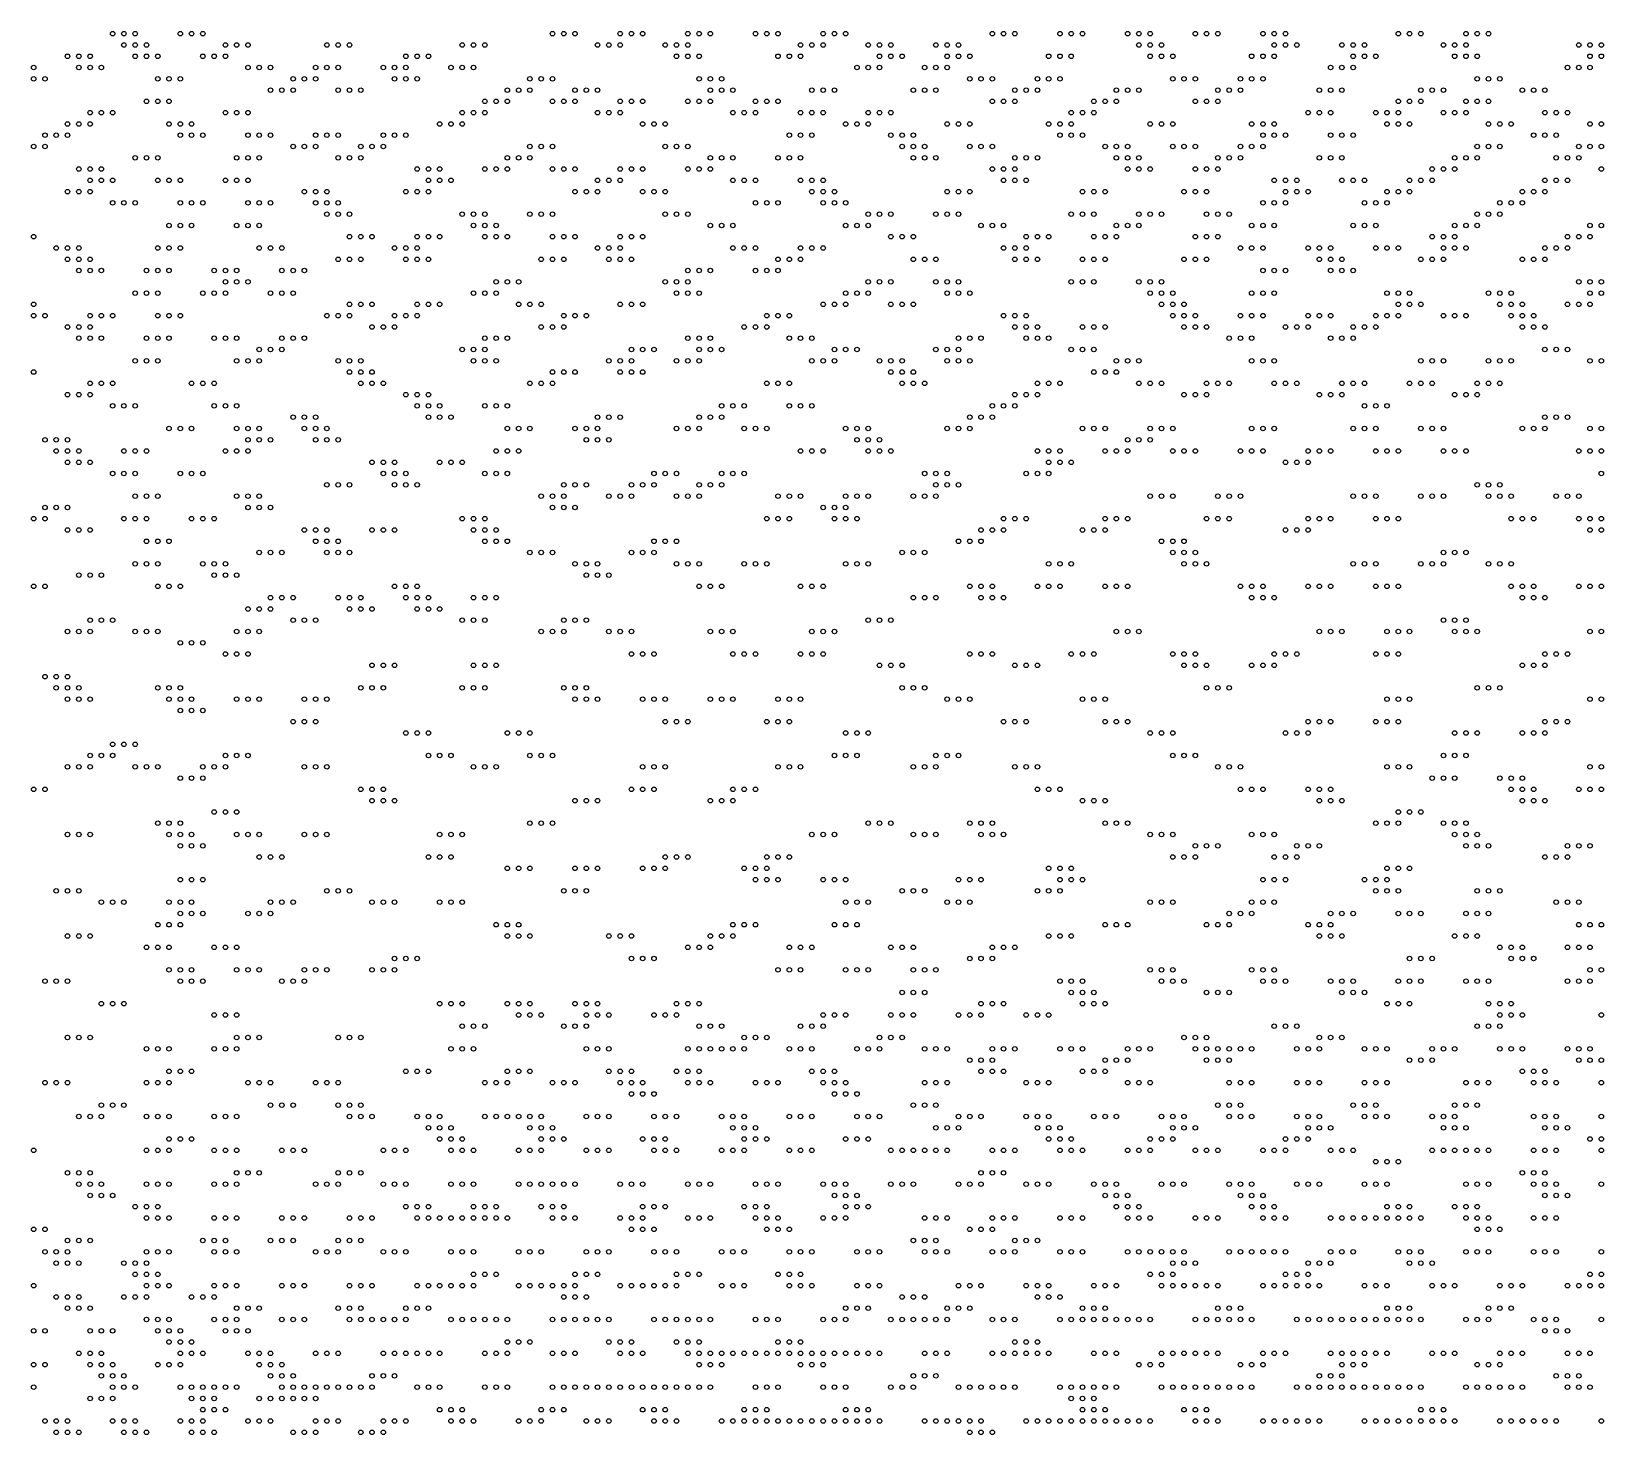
# Model space of a CAD drawing. Header units: millimetres. Extents: x 0 to 280, y 1 to 500.
# Drawn here: x -0.2 to 139.2, y 125.8 to 250.2 of the extents above; entities that cross this region are included whole.
import ezdxf

# ---------------------------------------------------------------- set-up
doc = ezdxf.new("R2010")
doc.units = ezdxf.units.MM
doc.layers.get('0').update_dxf_attribs({"linetype": 'CONTINUOUS'})

msp = doc.modelspace()

# ---------------------------------------------------------------- linework, layer by layer
for centre in [(7, 250), (8, 250), (9, 250), (13, 250), (14, 250), (15, 250), (46, 250), (47, 250), (48, 250), (52, 250), (53, 250), (54, 250), (58, 250), (59, 250), (60, 250), (64, 250), (65, 250), (66, 250), (70, 250), (71, 250), (72, 250), (85, 250), (86, 250), (87, 250), (91, 250), (92, 250), (93, 250), (97, 250), (98, 250), (99, 250), (103, 250), (104, 250), (105, 250), (109, 250), (110, 250), (111, 250), (121, 250), (122, 250), (123, 250), (127, 250), (128, 250), (129, 250), (3, 248), (4, 248), (5, 248), (8, 249), (9, 249), (9, 248), (10, 249), (10, 248), (11, 248), (15, 248), (16, 248), (17, 249), (17, 248), (18, 249), (19, 249), (26, 249), (27, 249), (28, 249), (33, 248), (34, 248), (35, 248), (38, 249), (39, 249), (40, 249), (50, 249), (51, 249), (52, 249), (56, 249), (57, 249), (57, 248), (58, 249), (58, 248), (59, 248), (66, 248), (67, 248), (68, 249), (68, 248), (69, 249), (70, 249), (74, 249), (75, 249), (75, 248), (76, 249), (76, 248), (77, 248), (80, 249), (81, 249), (81, 248), (82, 249), (82, 248), (83, 248), (90, 248), (91, 248), (92, 248), (98, 249), (99, 249), (99, 248), (100, 249), (100, 248), (101, 248), (108, 248), (109, 248), (110, 249), (110, 248), (111, 249), (112, 249), (116, 249), (117, 249), (117, 248), (118, 249), (118, 248), (119, 248), (125, 249), (126, 249), (126, 248), (127, 249), (127, 248), (128, 248), (137, 249), (138, 249), (138, 248), (139, 249), (139, 248), (0, 247), (4, 247), (5, 247), (6, 247), (19, 247), (20, 247), (21, 247), (25, 247), (26, 247), (27, 247), (31, 247), (32, 247), (33, 247), (37, 247), (38, 247), (39, 247), (73, 247), (74, 247), (75, 247), (79, 247), (80, 247), (81, 247), (115, 247), (116, 247), (117, 247), (136, 247), (137, 247), (138, 247), (0, 246), (1, 246), (11, 246), (12, 246), (13, 246), (23, 246), (24, 246), (25, 246), (32, 246), (33, 246), (34, 246), (44, 246), (45, 246), (46, 246), (59, 246), (60, 246), (61, 246), (83, 246), (84, 246), (85, 246), (89, 246), (90, 246), (91, 246), (101, 246), (102, 246), (103, 246), (107, 246), (108, 246), (109, 246), (128, 246), (129, 246), (130, 246), (10, 244), (11, 244), (12, 244), (21, 245), (22, 245), (23, 245), (27, 245), (28, 245), (29, 245), (40, 244), (41, 244), (42, 245), (42, 244), (43, 245), (44, 245), (46, 244), (47, 244), (48, 245), (48, 244), (49, 245), (50, 245), (52, 244), (53, 244), (54, 244), (58, 244), (59, 244), (60, 245), (60, 244), (61, 245), (62, 245), (64, 244), (65, 244), (66, 244), (69, 245), (70, 245), (71, 245), (78, 245), (79, 245), (80, 245), (85, 244), (86, 244), (87, 245), (87, 244), (88, 245), (89, 245), (94, 244), (95, 244), (96, 245), (96, 244), (97, 245), (98, 245), (103, 244), (104, 244), (105, 245), (105, 244), (106, 245), (107, 245), (114, 245), (115, 245), (116, 245), (121, 244), (122, 244), (123, 245), (123, 244), (124, 245), (125, 245), (127, 244), (128, 244), (129, 244), (132, 245), (133, 245), (134, 245), (5, 243), (6, 243), (7, 243), (17, 243), (18, 243), (19, 243), (38, 243), (39, 243), (40, 243), (50, 243), (51, 243), (52, 243), (62, 243), (63, 243), (64, 243), (68, 243), (69, 243), (70, 243), (74, 243), (75, 243), (76, 243), (92, 243), (93, 243), (94, 243), (113, 243), (114, 243), (115, 243), (119, 243), (120, 243), (121, 243), (125, 243), (126, 243), (127, 243), (134, 243), (135, 243), (136, 243), (1, 241), (2, 241), (3, 242), (3, 241), (4, 242), (5, 242), (12, 242), (13, 242), (13, 241), (14, 242), (14, 241), (15, 241), (19, 241), (20, 241), (21, 241), (25, 241), (26, 241), (27, 241), (31, 241), (32, 241), (33, 241), (36, 242), (37, 242), (38, 242), (54, 242), (55, 242), (56, 242), (67, 241), (68, 241), (69, 241), (72, 242), (73, 242), (74, 242), (76, 241), (77, 241), (78, 241), (81, 242), (82, 242), (83, 242), (90, 242), (91, 242), (91, 241), (92, 242), (92, 241), (93, 241), (99, 242), (100, 242), (101, 242), (108, 242), (109, 242), (109, 241), (110, 242), (110, 241), (111, 241), (115, 241), (116, 241), (117, 241), (120, 242), (121, 242), (122, 242), (129, 242), (130, 242), (131, 242), (133, 241), (134, 241), (135, 241), (138, 242), (139, 242), (0, 240), (1, 240), (23, 240), (24, 240), (25, 240), (29, 240), (30, 240), (31, 240), (44, 240), (45, 240), (46, 240), (56, 240), (57, 240), (58, 240), (77, 240), (78, 240), (79, 240), (83, 240), (84, 240), (85, 240), (95, 240), (96, 240), (97, 240), (101, 240), (102, 240), (103, 240), (107, 240), (108, 240), (109, 240), (128, 240), (129, 240), (130, 240), (137, 240), (138, 240), (139, 240), (9, 239), (10, 239), (11, 239), (18, 239), (19, 239), (20, 239), (27, 239), (28, 239), (29, 239), (42, 239), (43, 239), (44, 239), (60, 239), (61, 239), (62, 239), (66, 239), (67, 239), (68, 239), (78, 239), (79, 239), (80, 239), (87, 239), (88, 239), (89, 239), (96, 239), (97, 239), (98, 239), (105, 239), (106, 239), (107, 239), (114, 239), (115, 239), (116, 239), (126, 239), (127, 239), (128, 239), (135, 239), (136, 239), (137, 239), (4, 238), (5, 238), (5, 237), (6, 238), (6, 237), (7, 237), (11, 237), (12, 237), (13, 237), (17, 237), (18, 237), (19, 237), (34, 238), (35, 238), (35, 237), (36, 238), (36, 237), (37, 237), (40, 238), (41, 238), (42, 238), (46, 238), (47, 238), (48, 238), (50, 237), (51, 237), (52, 238), (52, 237), (53, 238), (54, 238), (58, 238), (59, 238), (60, 238), (62, 237), (63, 237), (64, 237), (68, 237), (69, 237), (70, 237), (85, 238), (86, 238), (86, 237), (87, 238), (87, 237), (88, 237), (97, 238), (98, 238), (99, 238), (103, 238), (104, 238), (105, 238), (110, 237), (111, 237), (112, 237), (116, 237), (117, 237), (118, 237), (122, 237), (123, 237), (124, 238), (124, 237), (125, 238), (126, 238), (134, 237), (135, 237), (136, 237), (139, 238), (3, 236), (4, 236), (5, 236), (24, 236), (25, 236), (26, 236), (33, 236), (34, 236), (35, 236), (48, 236), (49, 236), (50, 236), (54, 236), (55, 236), (56, 236), (69, 236), (70, 236), (71, 236), (81, 236), (82, 236), (83, 236), (93, 236), (94, 236), (95, 236), (102, 236), (103, 236), (104, 236), (111, 236), (112, 236), (113, 236), (120, 236), (121, 236), (122, 236), (132, 236), (133, 236), (134, 236), (7, 235), (8, 235), (9, 235), (13, 235), (14, 235), (15, 235), (19, 235), (20, 235), (21, 235), (25, 235), (26, 235), (26, 234), (27, 235), (27, 234), (28, 234), (38, 234), (39, 234), (40, 234), (44, 234), (45, 234), (46, 234), (56, 234), (57, 234), (58, 234), (64, 235), (65, 235), (66, 235), (70, 235), (71, 235), (72, 235), (74, 234), (75, 234), (76, 234), (80, 234), (81, 234), (82, 234), (92, 234), (93, 234), (94, 234), (98, 234), (99, 234), (100, 234), (104, 234), (105, 234), (106, 234), (109, 235), (110, 235), (111, 235), (118, 235), (119, 235), (120, 235), (128, 234), (129, 234), (130, 235), (130, 234), (131, 235), (132, 235), (12, 233), (13, 233), (14, 233), (18, 233), (19, 233), (20, 233), (39, 233), (40, 233), (41, 233), (60, 233), (61, 233), (62, 233), (72, 233), (73, 233), (74, 233), (84, 233), (85, 233), (86, 233), (96, 233), (97, 233), (98, 233), (108, 233), (109, 233), (110, 233), (117, 233), (118, 233), (119, 233), (126, 233), (127, 233), (128, 233), (138, 233), (139, 233), (0, 232), (28, 232), (29, 232), (30, 232), (34, 232), (35, 232), (36, 232), (40, 232), (41, 232), (42, 232), (46, 232), (47, 232), (48, 232), (52, 232), (53, 232), (54, 232), (76, 232), (77, 232), (78, 232), (88, 232), (89, 232), (90, 232), (94, 232), (95, 232), (96, 232), (103, 232), (104, 232), (105, 232), (124, 232), (125, 232), (126, 232), (136, 232), (137, 232), (138, 232), (2, 231), (3, 231), (3, 230), (4, 231), (4, 230), (5, 230), (11, 231), (12, 231), (13, 231), (20, 231), (21, 231), (22, 231), (27, 230), (28, 230), (29, 230), (32, 231), (33, 231), (33, 230), (34, 231), (34, 230), (35, 230), (45, 230), (46, 230), (47, 230), (50, 231), (51, 231), (51, 230), (52, 231), (52, 230), (53, 230), (62, 231), (63, 231), (64, 231), (66, 230), (67, 230), (68, 231), (68, 230), (69, 231), (70, 231), (78, 230), (79, 230), (80, 230), (86, 231), (87, 231), (87, 230), (88, 231), (88, 230), (89, 230), (93, 230), (94, 230), (95, 230), (102, 230), (103, 230), (104, 230), (107, 231), (108, 231), (109, 231), (113, 231), (114, 231), (114, 230), (115, 231), (115, 230), (116, 230), (119, 231), (120, 231), (121, 231), (123, 230), (124, 230), (125, 231), (125, 230), (126, 231), (127, 231), (132, 230), (133, 230), (134, 231), (134, 230), (135, 231), (136, 231), (4, 229), (5, 229), (6, 229), (10, 229), (11, 229), (12, 229), (16, 229), (17, 229), (18, 229), (22, 229), (23, 229), (24, 229), (58, 229), (59, 229), (60, 229), (64, 229), (65, 229), (66, 229), (109, 229), (110, 229), (111, 229), (115, 229), (116, 229), (117, 229), (17, 228), (18, 228), (19, 228), (41, 228), (42, 228), (43, 228), (56, 228), (57, 228), (58, 228), (74, 228), (75, 228), (76, 228), (80, 228), (81, 228), (82, 228), (92, 228), (93, 228), (94, 228), (98, 228), (99, 228), (100, 228), (137, 228), (138, 228), (139, 228), (0, 226), (9, 227), (10, 227), (11, 227), (15, 227), (16, 227), (17, 227), (21, 227), (22, 227), (23, 227), (28, 226), (29, 226), (30, 226), (34, 226), (35, 226), (36, 226), (39, 227), (40, 227), (41, 227), (43, 226), (44, 226), (45, 226), (52, 226), (53, 226), (54, 226), (57, 227), (58, 227), (59, 227), (70, 226), (71, 226), (72, 227), (72, 226), (73, 227), (74, 227), (76, 226), (77, 226), (78, 226), (81, 227), (82, 227), (83, 227), (99, 227), (100, 227), (100, 226), (101, 227), (101, 226), (102, 226), (108, 227), (109, 227), (110, 227), (120, 227), (121, 227), (121, 226), (122, 227), (122, 226), (123, 226), (129, 227), (130, 227), (130, 226), (131, 227), (131, 226), (132, 226), (136, 226), (137, 226), (138, 227), (138, 226), (139, 227), (0, 225), (1, 225), (5, 225), (6, 225), (7, 225), (11, 225), (12, 225), (13, 225), (26, 225), (27, 225), (28, 225), (32, 225), (33, 225), (34, 225), (47, 225), (48, 225), (49, 225), (65, 225), (66, 225), (67, 225), (86, 225), (87, 225), (88, 225), (101, 225), (102, 225), (103, 225), (107, 225), (108, 225), (109, 225), (113, 225), (114, 225), (115, 225), (119, 225), (120, 225), (121, 225), (125, 225), (126, 225), (127, 225), (131, 225), (132, 225), (133, 225), (3, 224), (4, 224), (4, 223), (5, 224), (5, 223), (6, 223), (10, 223), (11, 223), (12, 223), (16, 223), (17, 223), (18, 223), (22, 223), (23, 223), (24, 223), (30, 224), (31, 224), (32, 224), (40, 223), (41, 223), (42, 223), (45, 224), (46, 224), (47, 224), (58, 223), (59, 223), (60, 223), (63, 224), (64, 224), (65, 224), (67, 223), (68, 223), (69, 223), (82, 223), (83, 223), (84, 223), (87, 224), (88, 224), (88, 223), (89, 224), (89, 223), (90, 223), (93, 224), (94, 224), (95, 224), (102, 224), (103, 224), (104, 224), (106, 223), (107, 223), (108, 223), (111, 224), (112, 224), (113, 224), (115, 223), (116, 223), (117, 224), (117, 223), (118, 224), (119, 224), (132, 224), (133, 224), (134, 224), (20, 222), (21, 222), (22, 222), (38, 222), (39, 222), (40, 222), (53, 222), (54, 222), (55, 222), (59, 222), (60, 222), (61, 222), (71, 222), (72, 222), (73, 222), (80, 222), (81, 222), (82, 222), (92, 222), (93, 222), (94, 222), (134, 222), (135, 222), (136, 222), (9, 221), (10, 221), (11, 221), (18, 221), (19, 221), (20, 221), (27, 221), (28, 221), (29, 221), (39, 221), (40, 221), (41, 221), (51, 221), (52, 221), (53, 221), (57, 221), (58, 221), (59, 221), (69, 221), (70, 221), (71, 221), (75, 221), (76, 221), (77, 221), (81, 221), (82, 221), (83, 221), (96, 221), (97, 221), (98, 221), (108, 221), (109, 221), (110, 221), (123, 221), (124, 221), (125, 221), (129, 221), (130, 221), (131, 221), (138, 221), (139, 221), (0, 220), (5, 219), (6, 219), (7, 219), (14, 219), (15, 219), (16, 219), (28, 220), (29, 220), (29, 219), (30, 220), (30, 219), (31, 219), (44, 219), (45, 219), (46, 220), (46, 219), (47, 220), (48, 220), (52, 220), (53, 220), (54, 220), (65, 219), (66, 219), (67, 219), (76, 220), (77, 220), (77, 219), (78, 220), (78, 219), (79, 219), (89, 219), (90, 219), (91, 219), (94, 220), (95, 220), (96, 220), (98, 219), (99, 219), (100, 219), (104, 219), (105, 219), (106, 219), (110, 219), (111, 219), (112, 219), (116, 219), (117, 219), (118, 219), (122, 219), (123, 219), (124, 219), (128, 219), (129, 219), (130, 219), (3, 218), (4, 218), (5, 218), (33, 218), (34, 218), (35, 218), (87, 218), (88, 218), (89, 218), (102, 218), (103, 218), (104, 218), (114, 218), (115, 218), (116, 218), (126, 218), (127, 218), (128, 218), (7, 217), (8, 217), (9, 217), (16, 217), (17, 217), (18, 217), (23, 216), (24, 216), (25, 216), (34, 217), (35, 217), (35, 216), (36, 217), (36, 216), (37, 216), (40, 217), (41, 217), (42, 217), (50, 216), (51, 216), (52, 216), (59, 216), (60, 216), (61, 217), (61, 216), (62, 217), (63, 217), (67, 217), (68, 217), (69, 217), (83, 216), (84, 216), (85, 217), (85, 216), (86, 217), (87, 217), (118, 217), (119, 217), (120, 217), (134, 216), (135, 216), (136, 216), (12, 215), (13, 215), (14, 215), (18, 215), (19, 215), (20, 215), (24, 215), (25, 215), (26, 215), (42, 215), (43, 215), (44, 215), (48, 215), (49, 215), (50, 215), (57, 215), (58, 215), (59, 215), (63, 215), (64, 215), (65, 215), (72, 215), (73, 215), (74, 215), (81, 215), (82, 215), (83, 215), (93, 215), (94, 215), (95, 215), (99, 215), (100, 215), (101, 215), (108, 215), (109, 215), (110, 215), (117, 215), (118, 215), (119, 215), (123, 215), (124, 215), (125, 215), (132, 215), (133, 215), (134, 215), (138, 215), (139, 215), (1, 214), (2, 214), (3, 214), (19, 214), (20, 214), (21, 214), (25, 214), (26, 214), (27, 214), (49, 214), (50, 214), (51, 214), (73, 214), (74, 214), (75, 214), (97, 214), (98, 214), (99, 214), (2, 213), (3, 213), (3, 212), (4, 213), (4, 212), (5, 212), (8, 213), (9, 213), (10, 213), (17, 213), (18, 213), (19, 213), (30, 212), (31, 212), (32, 212), (36, 212), (37, 212), (38, 212), (41, 213), (42, 213), (43, 213), (68, 213), (69, 213), (70, 213), (74, 213), (75, 213), (76, 213), (89, 213), (90, 213), (90, 212), (91, 213), (91, 212), (92, 212), (95, 213), (96, 213), (97, 213), (101, 213), (102, 213), (103, 213), (107, 213), (108, 213), (109, 213), (111, 212), (112, 212), (113, 213), (113, 212), (114, 213), (115, 213), (119, 213), (120, 213), (121, 213), (125, 213), (126, 213), (127, 213), (137, 213), (138, 213), (139, 213), (7, 211), (8, 211), (9, 211), (13, 211), (14, 211), (15, 211), (31, 211), (32, 211), (33, 211), (40, 211), (41, 211), (42, 211), (55, 211), (56, 211), (57, 211), (61, 211), (62, 211), (63, 211), (79, 211), (80, 211), (81, 211), (88, 211), (89, 211), (90, 211), (139, 211), (9, 209), (10, 209), (11, 209), (18, 209), (19, 209), (20, 209), (26, 210), (27, 210), (28, 210), (32, 210), (33, 210), (34, 210), (45, 209), (46, 209), (47, 210), (47, 209), (48, 210), (49, 210), (51, 209), (52, 209), (53, 210), (53, 209), (54, 210), (55, 210), (57, 209), (58, 209), (59, 210), (59, 209), (60, 210), (61, 210), (66, 209), (67, 209), (68, 209), (72, 209), (73, 209), (74, 209), (78, 209), (79, 209), (80, 210), (80, 209), (81, 210), (82, 210), (99, 209), (100, 209), (101, 209), (105, 209), (106, 209), (107, 209), (117, 209), (118, 209), (119, 209), (123, 209), (124, 209), (125, 209), (128, 210), (129, 210), (129, 209), (130, 210), (130, 209), (131, 209), (135, 209), (136, 209), (137, 209), (1, 208), (2, 208), (3, 208), (19, 208), (20, 208), (21, 208), (46, 208), (47, 208), (48, 208), (70, 208), (71, 208), (72, 208), (0, 207), (1, 207), (8, 207), (9, 207), (10, 207), (14, 207), (15, 207), (16, 207), (38, 207), (39, 207), (40, 207), (65, 207), (66, 207), (67, 207), (71, 207), (72, 207), (73, 207), (86, 207), (87, 207), (88, 207), (95, 207), (96, 207), (97, 207), (104, 207), (105, 207), (106, 207), (113, 207), (114, 207), (115, 207), (119, 207), (120, 207), (121, 207), (131, 207), (132, 207), (133, 207), (137, 207), (138, 207), (139, 207), (3, 206), (4, 206), (5, 206), (10, 205), (11, 205), (12, 205), (24, 206), (25, 206), (25, 205), (26, 206), (26, 205), (27, 205), (30, 206), (31, 206), (32, 206), (39, 206), (40, 206), (40, 205), (41, 206), (41, 205), (42, 205), (55, 205), (56, 205), (57, 205), (82, 205), (83, 205), (84, 206), (84, 205), (85, 206), (86, 206), (93, 206), (94, 206), (95, 206), (100, 205), (101, 205), (102, 205), (111, 206), (112, 206), (113, 206), (138, 206), (139, 206), (20, 204), (21, 204), (22, 204), (26, 204), (27, 204), (28, 204), (44, 204), (45, 204), (46, 204), (53, 204), (54, 204), (55, 204), (77, 204), (78, 204), (79, 204), (101, 204), (102, 204), (103, 204), (125, 204), (126, 204), (127, 204), (4, 202), (5, 202), (6, 202), (9, 203), (10, 203), (11, 203), (15, 203), (16, 203), (16, 202), (17, 203), (17, 202), (18, 202), (48, 203), (49, 203), (49, 202), (50, 203), (50, 202), (51, 202), (57, 203), (58, 203), (59, 203), (63, 203), (64, 203), (65, 203), (72, 203), (73, 203), (74, 203), (90, 203), (91, 203), (92, 203), (102, 203), (103, 203), (104, 203), (117, 203), (118, 203), (119, 203), (123, 203), (124, 203), (125, 203), (129, 203), (130, 203), (131, 203), (0, 201), (1, 201), (11, 201), (12, 201), (13, 201), (32, 201), (33, 201), (34, 201), (59, 201), (60, 201), (61, 201), (68, 201), (69, 201), (70, 201), (83, 201), (84, 201), (85, 201), (89, 201), (90, 201), (91, 201), (95, 201), (96, 201), (97, 201), (107, 201), (108, 201), (109, 201), (113, 201), (114, 201), (115, 201), (119, 201), (120, 201), (121, 201), (131, 201), (132, 201), (133, 201), (137, 201), (138, 201), (139, 201), (21, 200), (22, 200), (23, 200), (27, 200), (28, 200), (29, 200), (33, 200), (34, 200), (35, 200), (39, 200), (40, 200), (41, 200), (78, 200), (79, 200), (80, 200), (84, 200), (85, 200), (86, 200), (108, 200), (109, 200), (110, 200), (132, 200), (133, 200), (134, 200), (5, 198), (6, 198), (7, 198), (19, 199), (20, 199), (21, 199), (23, 198), (24, 198), (25, 198), (28, 199), (29, 199), (30, 199), (34, 199), (35, 199), (36, 199), (38, 198), (39, 198), (40, 198), (47, 198), (48, 198), (49, 198), (74, 198), (75, 198), (76, 198), (125, 198), (126, 198), (127, 198), (3, 197), (4, 197), (5, 197), (9, 197), (10, 197), (11, 197), (18, 197), (19, 197), (20, 197), (45, 197), (46, 197), (47, 197), (51, 197), (52, 197), (53, 197), (60, 197), (61, 197), (62, 197), (69, 197), (70, 197), (71, 197), (96, 197), (97, 197), (98, 197), (114, 197), (115, 197), (116, 197), (120, 197), (121, 197), (122, 197), (126, 197), (127, 197), (128, 197), (138, 197), (139, 197), (13, 196), (14, 196), (15, 196), (17, 195), (18, 195), (19, 195), (53, 195), (54, 195), (55, 195), (62, 195), (63, 195), (64, 195), (68, 195), (69, 195), (70, 195), (83, 195), (84, 195), (85, 195), (92, 195), (93, 195), (94, 195), (101, 195), (102, 195), (103, 195), (110, 195), (111, 195), (112, 195), (119, 195), (120, 195), (121, 195), (134, 195), (135, 195), (136, 195), (30, 194), (31, 194), (32, 194), (39, 194), (40, 194), (41, 194), (75, 194), (76, 194), (77, 194), (87, 194), (88, 194), (89, 194), (102, 194), (103, 194), (104, 194), (108, 194), (109, 194), (110, 194), (132, 194), (133, 194), (134, 194), (1, 193), (2, 193), (3, 193), (2, 192), (3, 192), (3, 191), (4, 192), (4, 191), (5, 191), (11, 192), (12, 192), (12, 191), (13, 192), (13, 191), (14, 191), (18, 191), (19, 191), (20, 191), (24, 191), (25, 191), (26, 191), (29, 192), (30, 192), (31, 192), (38, 192), (39, 192), (40, 192), (47, 192), (48, 192), (48, 191), (49, 192), (49, 191), (50, 191), (54, 191), (55, 191), (56, 191), (60, 191), (61, 191), (62, 191), (66, 191), (67, 191), (68, 191), (77, 192), (78, 192), (79, 192), (81, 191), (82, 191), (83, 191), (93, 191), (94, 191), (95, 191), (104, 192), (105, 192), (106, 192), (120, 191), (121, 191), (122, 191), (128, 192), (129, 192), (130, 192), (138, 191), (139, 191), (13, 190), (14, 190), (15, 190), (23, 189), (24, 189), (25, 189), (33, 188), (34, 188), (35, 188), (42, 188), (43, 188), (44, 188), (56, 189), (57, 189), (58, 189), (65, 189), (66, 189), (67, 189), (72, 188), (73, 188), (74, 188), (86, 189), (87, 189), (88, 189), (95, 189), (96, 189), (97, 189), (99, 188), (100, 188), (101, 188), (111, 188), (112, 188), (113, 189), (113, 188), (114, 189), (115, 189), (119, 189), (120, 189), (121, 189), (126, 188), (127, 188), (128, 188), (132, 188), (133, 188), (134, 189), (134, 188), (135, 189), (136, 189), (7, 187), (8, 187), (9, 187), (5, 186), (6, 186), (7, 186), (17, 186), (18, 186), (19, 186), (35, 186), (36, 186), (37, 186), (44, 186), (45, 186), (46, 186), (71, 186), (72, 186), (73, 186), (80, 186), (81, 186), (82, 186), (101, 186), (102, 186), (103, 186), (125, 186), (126, 186), (127, 186), (3, 185), (4, 185), (5, 185), (9, 185), (10, 185), (11, 185), (13, 184), (14, 184), (15, 185), (15, 184), (16, 185), (17, 185), (24, 185), (25, 185), (26, 185), (39, 185), (40, 185), (41, 185), (54, 185), (55, 185), (56, 185), (66, 185), (67, 185), (68, 185), (78, 185), (79, 185), (80, 185), (87, 185), (88, 185), (89, 185), (105, 185), (106, 185), (107, 185), (120, 185), (121, 185), (122, 185), (124, 184), (125, 184), (126, 184), (130, 184), (131, 184), (132, 184), (138, 185), (139, 185), (0, 183), (1, 183), (29, 183), (30, 183), (31, 183), (53, 183), (54, 183), (55, 183), (62, 183), (63, 183), (64, 183), (89, 183), (90, 183), (91, 183), (107, 183), (108, 183), (109, 183), (113, 183), (114, 183), (115, 183), (131, 183), (132, 183), (133, 183), (137, 183), (138, 183), (139, 183), (30, 182), (31, 182), (32, 182), (48, 182), (49, 182), (50, 182), (60, 182), (61, 182), (62, 182), (93, 182), (94, 182), (95, 182), (114, 182), (115, 182), (116, 182), (132, 182), (133, 182), (134, 182), (11, 180), (12, 180), (13, 180), (16, 181), (17, 181), (18, 181), (44, 180), (45, 180), (46, 180), (74, 180), (75, 180), (76, 180), (83, 180), (84, 180), (85, 180), (95, 180), (96, 180), (97, 180), (119, 180), (120, 180), (121, 181), (121, 180), (122, 181), (123, 181), (125, 180), (126, 180), (127, 180), (3, 179), (4, 179), (5, 179), (12, 179), (13, 179), (14, 179), (18, 179), (19, 179), (20, 179), (24, 179), (25, 179), (26, 179), (36, 179), (37, 179), (38, 179), (69, 179), (70, 179), (71, 179), (78, 179), (79, 179), (80, 179), (84, 179), (85, 179), (86, 179), (99, 179), (100, 179), (101, 179), (108, 179), (109, 179), (110, 179), (126, 179), (127, 179), (128, 179), (13, 178), (14, 178), (15, 178), (20, 177), (21, 177), (22, 177), (35, 177), (36, 177), (37, 177), (56, 177), (57, 177), (58, 177), (65, 177), (66, 177), (67, 177), (101, 177), (102, 177), (103, 178), (103, 177), (104, 178), (105, 178), (110, 177), (111, 177), (112, 178), (112, 177), (113, 178), (114, 178), (127, 178), (128, 178), (129, 178), (134, 177), (135, 177), (136, 178), (136, 177), (137, 178), (138, 178), (42, 176), (43, 176), (44, 176), (48, 176), (49, 176), (50, 176), (54, 176), (55, 176), (56, 176), (63, 176), (64, 176), (65, 176), (90, 176), (91, 176), (92, 176), (120, 176), (121, 176), (122, 176), (13, 175), (14, 175), (15, 175), (64, 175), (65, 175), (66, 175), (70, 175), (71, 175), (72, 175), (82, 175), (83, 175), (84, 175), (91, 175), (92, 175), (93, 175), (109, 175), (110, 175), (111, 175), (118, 175), (119, 175), (120, 175), (2, 174), (3, 174), (4, 174), (6, 173), (7, 173), (8, 173), (12, 173), (13, 173), (14, 173), (21, 173), (22, 173), (23, 173), (26, 174), (27, 174), (28, 174), (30, 173), (31, 173), (32, 173), (36, 173), (37, 173), (38, 173), (47, 174), (48, 174), (49, 174), (72, 173), (73, 173), (74, 173), (77, 174), (78, 174), (79, 174), (81, 173), (82, 173), (83, 173), (89, 174), (90, 174), (91, 174), (99, 173), (100, 173), (101, 173), (108, 173), (109, 173), (110, 173), (119, 174), (120, 174), (121, 174), (128, 174), (129, 174), (130, 174), (135, 173), (136, 173), (137, 173), (13, 172), (14, 172), (15, 172), (19, 172), (20, 172), (21, 172), (106, 172), (107, 172), (108, 172), (115, 172), (116, 172), (117, 172), (121, 172), (122, 172), (123, 172), (127, 172), (128, 172), (129, 172), (3, 170), (4, 170), (5, 170), (11, 171), (12, 171), (13, 171), (41, 171), (42, 171), (42, 170), (43, 171), (43, 170), (44, 170), (51, 170), (52, 170), (53, 170), (60, 170), (61, 170), (62, 171), (62, 170), (63, 171), (64, 171), (71, 171), (72, 171), (73, 171), (90, 170), (91, 170), (92, 170), (95, 171), (96, 171), (97, 171), (104, 171), (105, 171), (106, 171), (113, 171), (114, 171), (114, 170), (115, 171), (115, 170), (116, 170), (126, 170), (127, 170), (128, 170), (137, 171), (138, 171), (139, 171), (10, 169), (11, 169), (12, 169), (16, 169), (17, 169), (18, 169), (58, 169), (59, 169), (60, 169), (67, 169), (68, 169), (69, 169), (76, 169), (77, 169), (78, 169), (85, 169), (86, 169), (87, 169), (130, 169), (131, 169), (132, 169), (136, 169), (137, 169), (138, 169), (32, 168), (33, 168), (34, 168), (53, 168), (54, 168), (55, 168), (83, 168), (84, 168), (85, 168), (122, 168), (123, 168), (124, 168), (131, 168), (132, 168), (133, 168), (1, 166), (2, 166), (3, 166), (12, 167), (13, 167), (13, 166), (14, 167), (14, 166), (15, 166), (18, 167), (19, 167), (20, 167), (22, 166), (23, 166), (24, 167), (24, 166), (25, 167), (26, 167), (30, 167), (31, 167), (32, 167), (66, 167), (67, 167), (68, 167), (72, 167), (73, 167), (74, 167), (78, 167), (79, 167), (80, 167), (91, 166), (92, 166), (93, 166), (99, 167), (100, 167), (100, 166), (101, 167), (101, 166), (102, 166), (108, 167), (109, 167), (109, 166), (110, 167), (110, 166), (111, 166), (115, 166), (116, 166), (117, 166), (121, 166), (122, 166), (123, 166), (127, 166), (128, 166), (129, 166), (136, 166), (137, 166), (138, 167), (138, 166), (139, 167), (77, 165), (78, 165), (79, 165), (92, 165), (93, 165), (94, 165), (104, 165), (105, 165), (106, 165), (116, 165), (117, 165), (118, 165), (6, 164), (7, 164), (8, 164), (16, 163), (17, 163), (18, 163), (36, 164), (37, 164), (38, 164), (42, 164), (43, 164), (43, 163), (44, 164), (44, 163), (45, 163), (48, 164), (49, 164), (49, 163), (50, 164), (50, 163), (51, 163), (55, 163), (56, 163), (57, 164), (57, 163), (58, 164), (59, 164), (70, 163), (71, 163), (72, 163), (76, 163), (77, 163), (78, 163), (82, 163), (83, 163), (84, 164), (84, 163), (85, 164), (86, 164), (88, 163), (89, 163), (90, 163), (93, 164), (94, 164), (95, 164), (120, 164), (121, 164), (122, 164), (129, 164), (130, 164), (130, 163), (131, 164), (131, 163), (132, 163), (139, 163), (38, 162), (39, 162), (40, 162), (47, 162), (48, 162), (49, 162), (59, 162), (60, 162), (61, 162), (68, 162), (69, 162), (70, 162), (110, 162), (111, 162), (112, 162), (128, 162), (129, 162), (130, 162), (3, 161), (4, 161), (5, 161), (18, 161), (19, 161), (20, 161), (27, 161), (28, 161), (29, 161), (63, 161), (64, 161), (65, 161), (75, 161), (76, 161), (77, 161), (102, 161), (103, 161), (104, 161), (114, 161), (115, 161), (116, 161), (10, 160), (11, 160), (12, 160), (16, 160), (17, 160), (18, 160), (37, 160), (38, 160), (39, 160), (49, 160), (50, 160), (51, 160), (58, 160), (59, 160), (60, 160), (61, 160), (62, 160), (63, 160), (67, 160), (68, 160), (69, 160), (73, 160), (74, 160), (75, 160), (79, 160), (80, 160), (81, 160), (83, 159), (84, 159), (85, 160), (85, 159), (86, 160), (87, 160), (91, 160), (92, 160), (93, 160), (95, 159), (96, 159), (97, 160), (97, 159), (98, 160), (99, 160), (103, 160), (104, 160), (104, 159), (105, 160), (105, 159), (106, 160), (106, 159), (107, 160), (108, 160), (112, 160), (113, 160), (114, 160), (118, 160), (119, 160), (120, 160), (122, 159), (123, 159), (124, 160), (124, 159), (125, 160), (126, 160), (130, 160), (131, 160), (132, 160), (136, 160), (137, 160), (137, 159), (138, 160), (138, 159), (139, 159), (12, 158), (13, 158), (14, 158), (33, 158), (34, 158), (35, 158), (42, 158), (43, 158), (44, 158), (51, 158), (52, 158), (53, 158), (57, 158), (58, 158), (59, 158), (69, 158), (70, 158), (71, 158), (84, 158), (85, 158), (86, 158), (93, 158), (94, 158), (95, 158), (132, 158), (133, 158), (134, 158), (1, 157), (2, 157), (3, 157), (10, 157), (11, 157), (12, 157), (19, 157), (20, 157), (21, 157), (25, 157), (26, 157), (27, 157), (40, 157), (41, 157), (42, 157), (46, 157), (47, 157), (48, 157), (52, 157), (53, 157), (53, 156), (54, 157), (54, 156), (55, 156), (58, 157), (59, 157), (60, 157), (64, 157), (65, 157), (66, 157), (70, 157), (71, 157), (71, 156), (72, 157), (72, 156), (73, 156), (79, 157), (80, 157), (81, 157), (88, 157), (89, 157), (90, 157), (97, 157), (98, 157), (99, 157), (106, 157), (107, 157), (108, 157), (112, 157), (113, 157), (114, 157), (118, 157), (119, 157), (120, 157), (127, 157), (128, 157), (129, 157), (133, 157), (134, 157), (135, 157), (139, 157), (6, 155), (7, 155), (8, 155), (21, 155), (22, 155), (23, 155), (27, 155), (28, 155), (29, 155), (78, 155), (79, 155), (80, 155), (105, 155), (106, 155), (107, 155), (117, 155), (118, 155), (119, 155), (126, 155), (127, 155), (128, 155), (4, 154), (5, 154), (6, 154), (10, 154), (11, 154), (12, 154), (16, 154), (17, 154), (18, 154), (28, 154), (29, 154), (30, 154), (34, 154), (35, 154), (36, 154), (40, 154), (41, 154), (42, 154), (43, 154), (44, 154), (45, 154), (49, 154), (50, 154), (51, 154), (55, 154), (56, 154), (57, 154), (61, 154), (62, 154), (63, 154), (67, 154), (68, 154), (69, 154), (73, 154), (74, 154), (75, 154), (82, 154), (83, 154), (84, 154), (88, 154), (89, 154), (90, 154), (94, 154), (95, 154), (96, 154), (100, 154), (101, 154), (102, 154), (106, 154), (107, 154), (108, 154), (112, 154), (113, 154), (114, 154), (118, 154), (119, 154), (120, 154), (124, 154), (125, 154), (126, 154), (133, 154), (134, 154), (135, 154), (139, 154), (12, 152), (13, 152), (14, 152), (35, 153), (36, 153), (36, 152), (37, 153), (37, 152), (38, 152), (44, 153), (45, 153), (45, 152), (46, 153), (46, 152), (47, 152), (54, 152), (55, 152), (56, 152), (62, 153), (63, 153), (63, 152), (64, 153), (64, 152), (65, 152), (72, 152), (73, 152), (74, 152), (80, 153), (81, 153), (82, 153), (89, 153), (90, 153), (90, 152), (91, 153), (91, 152), (92, 152), (99, 152), (100, 152), (101, 153), (101, 152), (102, 153), (103, 153), (111, 152), (112, 152), (113, 153), (113, 152), (114, 153), (115, 153), (125, 153), (126, 153), (127, 153), (134, 153), (135, 153), (136, 153), (138, 152), (139, 152), (0, 151), (10, 151), (11, 151), (12, 151), (16, 151), (17, 151), (18, 151), (22, 151), (23, 151), (24, 151), (31, 151), (32, 151), (33, 151), (37, 151), (38, 151), (39, 151), (43, 151), (44, 151), (45, 151), (49, 151), (50, 151), (51, 151), (55, 151), (56, 151), (57, 151), (61, 151), (62, 151), (63, 151), (67, 151), (68, 151), (69, 151), (76, 151), (77, 151), (78, 151), (79, 151), (80, 151), (81, 151), (85, 151), (86, 151), (87, 151), (91, 151), (92, 151), (93, 151), (97, 151), (98, 151), (99, 151), (103, 151), (104, 151), (105, 151), (109, 151), (110, 151), (111, 151), (115, 151), (116, 151), (117, 151), (124, 151), (125, 151), (126, 151), (127, 151), (128, 151), (129, 151), (133, 151), (134, 151), (135, 151), (139, 151), (3, 149), (4, 149), (5, 149), (18, 149), (19, 149), (20, 149), (27, 149), (28, 149), (29, 149), (84, 149), (85, 149), (86, 149), (119, 150), (120, 150), (121, 150), (132, 149), (133, 149), (134, 149), (4, 148), (5, 148), (6, 148), (10, 148), (11, 148), (12, 148), (16, 148), (17, 148), (18, 148), (25, 148), (26, 148), (27, 148), (31, 148), (32, 148), (33, 148), (37, 148), (38, 148), (39, 148), (43, 148), (44, 148), (45, 148), (46, 148), (47, 148), (48, 148), (52, 148), (53, 148), (54, 148), (58, 148), (59, 148), (60, 148), (64, 148), (65, 148), (66, 148), (70, 148), (71, 148), (72, 148), (76, 148), (77, 148), (78, 148), (82, 148), (83, 148), (84, 148), (88, 148), (89, 148), (90, 148), (94, 148), (95, 148), (96, 148), (100, 148), (101, 148), (102, 148), (106, 148), (107, 148), (108, 148), (112, 148), (113, 148), (114, 148), (118, 148), (119, 148), (120, 148), (127, 148), (128, 148), (129, 148), (133, 148), (134, 148), (135, 148), (139, 148), (5, 147), (6, 147), (7, 147), (71, 147), (72, 147), (73, 147), (95, 147), (96, 147), (97, 147), (107, 147), (108, 147), (109, 147), (134, 147), (135, 147), (136, 147), (9, 146), (10, 146), (10, 145), (11, 146), (11, 145), (12, 145), (16, 145), (17, 145), (18, 145), (22, 145), (23, 145), (24, 145), (28, 145), (29, 145), (30, 145), (33, 146), (34, 146), (34, 145), (35, 146), (35, 145), (36, 145), (37, 145), (38, 145), (39, 146), (39, 145), (40, 146), (40, 145), (41, 146), (41, 145), (42, 145), (45, 146), (46, 146), (46, 145), (47, 146), (47, 145), (48, 145), (52, 145), (53, 145), (54, 146), (54, 145), (55, 146), (56, 146), (58, 145), (59, 145), (60, 145), (63, 146), (64, 146), (64, 145), (65, 146), (65, 145), (66, 145), (70, 145), (71, 145), (72, 146), (72, 145), (73, 146), (74, 146), (79, 145), (80, 145), (81, 145), (85, 145), (86, 145), (87, 145), (91, 145), (92, 145), (93, 145), (96, 146), (97, 146), (97, 145), (98, 146), (98, 145), (99, 145), (103, 145), (104, 145), (105, 145), (108, 146), (109, 146), (109, 145), (110, 146), (110, 145), (111, 145), (115, 145), (116, 145), (117, 145), (118, 145), (119, 145), (120, 146), (120, 145), (121, 146), (121, 145), (122, 146), (122, 145), (123, 145), (126, 146), (127, 146), (127, 145), (128, 146), (128, 145), (129, 145), (133, 145), (134, 145), (135, 145), (0, 144), (1, 144), (53, 144), (54, 144), (55, 144), (65, 144), (66, 144), (67, 144), (83, 144), (84, 144), (85, 144), (128, 144), (129, 144), (130, 144), (1, 142), (2, 142), (3, 143), (3, 142), (4, 143), (5, 143), (10, 142), (11, 142), (12, 142), (15, 143), (16, 143), (16, 142), (17, 143), (17, 142), (18, 142), (21, 143), (22, 143), (23, 143), (25, 142), (26, 142), (27, 143), (27, 142), (28, 143), (29, 143), (31, 142), (32, 142), (33, 142), (37, 142), (38, 142), (39, 142), (43, 142), (44, 142), (45, 142), (49, 142), (50, 142), (51, 142), (55, 142), (56, 142), (57, 142), (61, 142), (62, 142), (63, 142), (67, 142), (68, 142), (69, 142), (73, 142), (74, 142), (75, 142), (78, 143), (79, 143), (79, 142), (80, 143), (80, 142), (81, 142), (85, 142), (86, 142), (87, 143), (87, 142), (88, 143), (89, 143), (91, 142), (92, 142), (93, 142), (97, 142), (98, 142), (99, 142), (100, 142), (101, 142), (102, 142), (106, 142), (107, 142), (108, 142), (109, 142), (110, 142), (111, 142), (115, 142), (116, 142), (117, 142), (121, 142), (122, 142), (123, 142), (127, 142), (128, 142), (129, 142), (133, 142), (134, 142), (135, 142), (139, 142), (2, 141), (3, 141), (4, 141), (8, 141), (9, 141), (10, 141), (101, 141), (102, 141), (103, 141), (113, 141), (114, 141), (115, 141), (122, 141), (123, 141), (124, 141), (9, 140), (10, 140), (11, 140), (39, 140), (40, 140), (41, 140), (48, 140), (49, 140), (50, 140), (57, 140), (58, 140), (59, 140), (66, 140), (67, 140), (68, 140), (99, 140), (100, 140), (101, 140), (111, 140), (112, 140), (113, 140), (138, 140), (139, 140), (0, 139), (2, 138), (3, 138), (4, 138), (8, 138), (9, 138), (10, 139), (10, 138), (11, 139), (12, 139), (14, 138), (15, 138), (16, 139), (16, 138), (17, 139), (18, 139), (22, 139), (23, 139), (24, 139), (28, 139), (29, 139), (30, 139), (34, 139), (35, 139), (36, 139), (37, 139), (38, 139), (39, 139), (43, 139), (44, 139), (45, 139), (46, 139), (47, 139), (47, 138), (48, 139), (48, 138), (49, 138), (52, 139), (53, 139), (54, 139), (55, 139), (56, 139), (57, 139), (61, 139), (62, 139), (63, 139), (67, 139), (68, 139), (69, 139), (73, 139), (74, 139), (75, 139), (77, 138), (78, 138), (79, 138), (82, 139), (83, 139), (84, 139), (88, 139), (89, 139), (89, 138), (90, 139), (90, 138), (91, 138), (94, 139), (95, 139), (96, 139), (100, 139), (101, 139), (102, 139), (103, 139), (104, 139), (105, 139), (109, 139), (110, 139), (111, 139), (112, 139), (113, 139), (114, 139), (118, 139), (119, 139), (120, 139), (124, 139), (125, 139), (126, 139), (130, 139), (131, 139), (132, 139), (136, 139), (137, 139), (138, 139), (139, 139), (3, 137), (4, 137), (5, 137), (18, 137), (19, 137), (20, 137), (27, 137), (28, 137), (29, 137), (33, 137), (34, 137), (35, 137), (72, 137), (73, 137), (74, 137), (81, 137), (82, 137), (83, 137), (93, 137), (94, 137), (95, 137), (105, 137), (106, 137), (107, 137), (120, 137), (121, 137), (122, 137), (129, 137), (130, 137), (131, 137), (10, 136), (11, 136), (12, 136), (16, 136), (17, 136), (18, 136), (22, 136), (23, 136), (24, 136), (28, 136), (29, 136), (30, 136), (31, 136), (32, 136), (33, 136), (37, 136), (38, 136), (39, 136), (40, 136), (41, 136), (42, 136), (46, 136), (47, 136), (48, 136), (49, 136), (50, 136), (51, 136), (55, 136), (56, 136), (57, 136), (58, 136), (59, 136), (60, 136), (64, 136), (65, 136), (66, 136), (70, 136), (71, 136), (72, 136), (76, 136), (77, 136), (78, 136), (79, 136), (80, 136), (81, 136), (85, 136), (86, 136), (87, 136), (91, 136), (92, 136), (93, 136), (94, 136), (95, 136), (96, 136), (97, 136), (98, 136), (99, 136), (103, 136), (104, 136), (105, 136), (106, 136), (107, 136), (108, 136), (112, 136), (113, 136), (114, 136), (115, 136), (116, 136), (117, 136), (118, 136), (119, 136), (120, 136), (121, 136), (122, 136), (123, 136), (127, 136), (128, 136), (129, 136), (133, 136), (134, 136), (135, 136), (139, 136), (0, 135), (1, 135), (5, 135), (6, 135), (7, 135), (11, 135), (12, 135), (12, 134), (13, 135), (13, 134), (14, 134), (17, 135), (18, 135), (19, 135), (42, 134), (43, 134), (44, 134), (51, 134), (52, 134), (53, 134), (57, 134), (58, 134), (59, 134), (66, 134), (67, 134), (68, 134), (87, 134), (88, 134), (89, 134), (134, 135), (135, 135), (136, 135), (4, 133), (5, 133), (6, 133), (13, 133), (14, 133), (15, 133), (19, 133), (20, 133), (21, 133), (25, 133), (26, 133), (27, 133), (31, 133), (32, 133), (33, 133), (34, 133), (35, 133), (36, 133), (40, 133), (41, 133), (42, 133), (46, 133), (47, 133), (48, 133), (52, 133), (53, 133), (54, 133), (58, 133), (59, 133), (60, 133), (61, 133), (62, 133), (63, 133), (64, 133), (65, 133), (66, 133), (67, 133), (68, 133), (69, 133), (70, 133), (71, 133), (72, 133), (73, 133), (74, 133), (75, 133), (79, 133), (80, 133), (81, 133), (85, 133), (86, 133), (87, 133), (88, 133), (89, 133), (90, 133), (94, 133), (95, 133), (96, 133), (100, 133), (101, 133), (102, 133), (103, 133), (104, 133), (105, 133), (109, 133), (110, 133), (111, 133), (115, 133), (116, 133), (117, 133), (118, 133), (119, 133), (120, 133), (124, 133), (125, 133), (126, 133), (130, 133), (131, 133), (132, 133), (136, 133), (137, 133), (138, 133), (0, 132), (1, 132), (5, 132), (6, 132), (6, 131), (7, 132), (7, 131), (8, 131), (11, 132), (12, 132), (13, 132), (20, 132), (21, 132), (21, 131), (22, 132), (22, 131), (23, 131), (30, 131), (31, 131), (32, 131), (59, 132), (60, 132), (61, 132), (68, 132), (69, 132), (70, 132), (78, 131), (79, 131), (80, 131), (98, 132), (99, 132), (100, 132), (107, 132), (108, 132), (109, 132), (114, 131), (115, 131), (116, 132), (116, 131), (117, 132), (118, 132), (128, 132), (129, 132), (130, 132), (135, 131), (136, 131), (137, 131), (0, 130), (7, 130), (8, 130), (9, 130), (13, 130), (14, 130), (15, 130), (16, 130), (17, 130), (18, 130), (22, 130), (23, 130), (24, 130), (25, 130), (26, 130), (27, 130), (28, 130), (29, 130), (30, 130), (34, 130), (35, 130), (36, 130), (40, 130), (41, 130), (42, 130), (46, 130), (47, 130), (48, 130), (49, 130), (50, 130), (51, 130), (52, 130), (53, 130), (54, 130), (55, 130), (56, 130), (57, 130), (58, 130), (59, 130), (60, 130), (64, 130), (65, 130), (66, 130), (70, 130), (71, 130), (72, 130), (76, 130), (77, 130), (78, 130), (82, 130), (83, 130), (84, 130), (85, 130), (86, 130), (87, 130), (91, 130), (92, 130), (93, 130), (94, 130), (95, 130), (96, 130), (100, 130), (101, 130), (102, 130), (103, 130), (104, 130), (105, 130), (106, 130), (107, 130), (108, 130), (112, 130), (113, 130), (114, 130), (115, 130), (116, 130), (117, 130), (118, 130), (119, 130), (120, 130), (121, 130), (122, 130), (123, 130), (127, 130), (128, 130), (129, 130), (130, 130), (131, 130), (132, 130), (136, 130), (137, 130), (138, 130), (5, 129), (6, 129), (7, 129), (14, 129), (15, 129), (16, 129), (20, 129), (21, 129), (22, 129), (23, 129), (24, 129), (25, 129), (92, 129), (93, 129), (94, 129), (1, 127), (2, 127), (3, 127), (7, 127), (8, 127), (9, 127), (13, 127), (14, 127), (15, 128), (15, 127), (16, 128), (17, 128), (19, 127), (20, 127), (21, 127), (25, 127), (26, 127), (27, 127), (31, 127), (32, 127), (33, 127), (36, 128), (37, 128), (37, 127), (38, 128), (38, 127), (39, 127), (43, 127), (44, 127), (45, 128), (45, 127), (46, 128), (47, 128), (49, 127), (50, 127), (51, 127), (54, 128), (55, 128), (55, 127), (56, 128), (56, 127), (57, 127), (61, 127), (62, 127), (63, 128), (63, 127), (64, 128), (64, 127), (65, 128), (65, 127), (66, 127), (67, 127), (68, 127), (69, 127), (70, 127), (71, 127), (72, 128), (72, 127), (73, 128), (73, 127), (74, 128), (74, 127), (75, 127), (79, 127), (80, 127), (81, 127), (82, 127), (83, 127), (84, 127), (88, 127), (89, 127), (90, 127), (91, 127), (92, 127), (93, 128), (93, 127), (94, 128), (94, 127), (95, 128), (95, 127), (96, 127), (97, 127), (98, 127), (99, 127), (102, 128), (103, 128), (103, 127), (104, 128), (104, 127), (105, 127), (109, 127), (110, 127), (111, 127), (112, 127), (113, 127), (114, 127), (118, 127), (119, 127), (120, 127), (121, 127), (122, 127), (123, 128), (123, 127), (124, 128), (124, 127), (125, 128), (125, 127), (126, 127), (130, 127), (131, 127), (132, 127), (133, 127), (134, 127), (135, 127), (139, 127), (2, 126), (3, 126), (4, 126), (8, 126), (9, 126), (10, 126), (14, 126), (15, 126), (16, 126), (23, 126), (24, 126), (25, 126), (29, 126), (30, 126), (31, 126), (83, 126), (84, 126), (85, 126)]:
    msp.add_circle(centre, 0.2)

doc.saveas('drawing.dxf')
